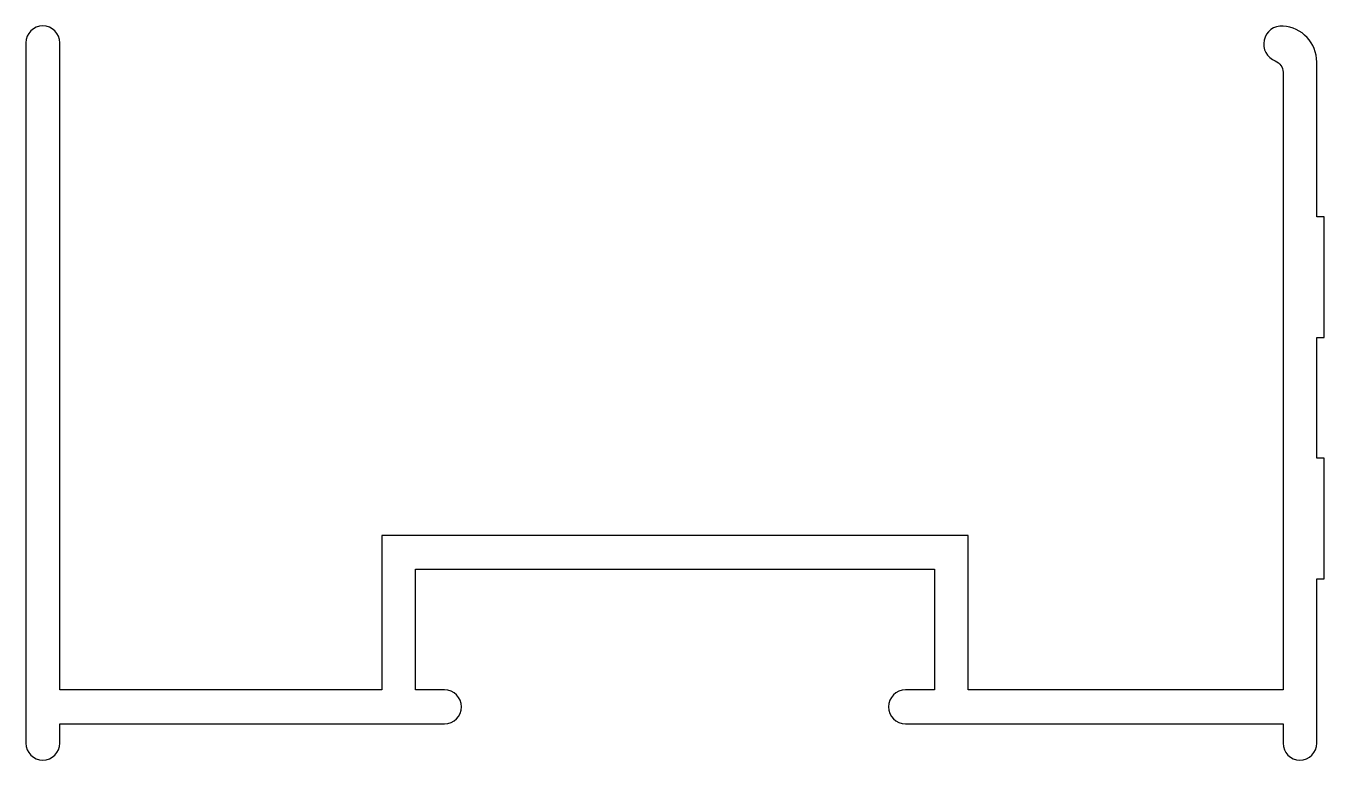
# Model space of a CAD drawing. Extents: x 222.3 to 276.1, y 240.6 to 271.
import ezdxf

# ---------------------------------------------------------------- set-up
doc = ezdxf.new("R2010")
doc.units = 0
doc.layers.add('ANA', color=220, linetype='CONTINUOUS')

msp = doc.modelspace()

# ---------------------------------------------------------------- linework, layer by layer
at = {"layer": 'ANA'}
msp.add_lwpolyline([(223.656, 242.109), (239.606, 242.109, 1), (239.606, 243.509), (238.406, 243.509), (238.406, 248.509), (259.906, 248.509), (259.906, 243.509), (258.706, 243.509, 1), (258.706, 242.109), (274.356, 242.109), (274.356, 241.309, 1), (275.756, 241.309), (275.756, 248.109), (276.056, 248.109), (276.056, 253.109), (275.756, 253.109), (275.756, 258.109), (276.056, 258.109), (276.056, 263.109), (275.756, 263.109), (275.756, 269.51, 0.394805), (274.356, 271.007, 0.859546), (274.036, 269.559, -0.310029), (274.356, 269.092), (274.356, 243.509), (261.306, 243.509), (261.306, 249.909), (237.006, 249.909), (237.006, 243.509), (223.656, 243.509), (223.656, 270.309, 1), (222.256, 270.309), (222.256, 241.309, 1), (223.656, 241.309)], format="xyb", close=True, dxfattribs=at)

doc.saveas('drawing.dxf')
